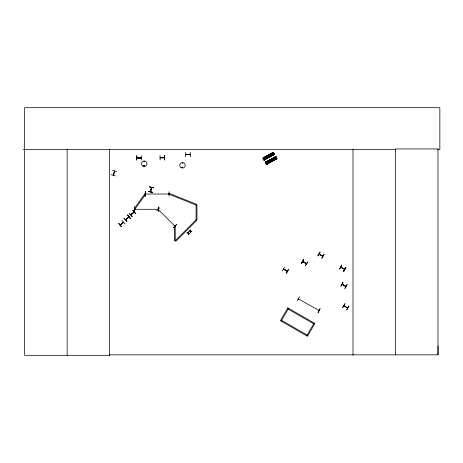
<?xml version="1.0" encoding="UTF-8"?>
<svg xmlns="http://www.w3.org/2000/svg" width="463" height="463" viewBox="0 0 463 463"><rect width="100%" height="100%" fill="white"/><g stroke="black" fill="none" stroke-linecap="round" stroke-linejoin="round"><path stroke-width="0.69" d="M437.685 149.427L439.85 149.427L439.85 107.682L24.643 107.682L24.643 355.318L109.708 355.318L109.65 354.832L438.004 354.832L438.067 345.878M123.702 222.321L120.189 224.879M120.623 224.821L120.148 224.972M125.971 219.474L125.49 219.624M287.153 271.312L283.408 269.13L287.332 271.185M286.829 271.104C288.466 271.515 282.905 268.094 283.732 269.368M340.768 267.192L341.173 267.377L340.843 266.989M344.165 269.078L344.582 269.397L340.785 267.209M347.638 307.999L343.893 305.817M344.501 269.298L340.785 267.157L344.669 269.165L344.24 268.945M318.995 254.1L322.682 256.265M319.458 254.141L319.053 253.909L322.763 256.311M322.358 256.051L322.861 256.137M342.076 284.334L345.763 286.493M342.533 284.398L342.134 284.143M150.764 191.306L150.469 191.78M151.314 187.434L151.216 187.914M113.568 174.835L113.227 175.274M114.65 171.177L113.389 175.274M158.19 209.49L158.606 209.623M174.892 226.164L174.748 225.741M174.545 225.817L174.968 225.956M144.005 161.425L144.479 161.361L144.034 161.483M143.941 165.789C144.74 164.793 144.381 166.865 143.987 165.719M182.069 167.38C183.186 165.951 182.735 168.931 182.115 167.276M182.735 163.08L182.289 162.895L182.688 163.126M182.208 167.305L182.711 167.594L182.364 167.155M113.209 175.176L114.483 171.032M266.08 163.427L266.341 162.935M150.463 191.717L151.488 187.561M150.788 190.843L151.274 188.348M151.465 187.527L150.631 191.734M158.172 209.507L158.491 209.756L158.282 209.334M114.454 171.084L114.54 171.565M113.638 174.377L114.361 171.941M115.426 175.923L111.172 174.696M116.682 171.68L112.457 170.367M143.86 165.685C145.399 164.666 143.819 167.34 143.964 165.505M120.143 224.943L123.569 222.171L123.314 222.639M135.08 209.288L134.629 209.079L135.109 209.102M145.388 193.864L145.793 194.061M157.825 209.085L158.346 209.334M160.105 157.646L164.527 157.646L160.105 157.802M282.349 270.988L284.514 267.128M288.414 269.344L286.412 273.297L288.582 269.443M297.292 300.643L299.538 296.824M341.682 265.033L339.692 268.991M339.663 268.974L341.665 265.021M345.751 267.348L343.749 271.301L345.722 267.33M343.592 271.208L345.78 267.365M343.731 271.289L345.919 267.446M342.626 307.548L344.831 303.716M342.782 307.64L344.97 303.797M346.712 309.874L348.899 306.031M303.595 259.454L301.581 263.395L303.578 259.442M301.552 263.383L303.763 259.552M303.034 261.769C301.616 260.131 307.762 264.5 306.222 263.406M305.464 265.64L307.837 261.902L305.412 265.612M317.832 255.877L320.072 252.057M281.186 321.085L288.559 308.312M323.932 254.285L321.773 258.151M321.912 258.232L324.129 254.401M306.732 335.837L314.105 323.064M347.013 284.519L344.848 288.38M344.993 288.461L347.204 284.629M343.934 305.893L347.701 307.982L344.061 305.707M123.627 222.379L120.241 225.087M128.969 217.037L125.623 219.717L129.044 216.979M130.838 214.739L134.334 212.164M131.214 214.716C129.652 215.092 134.791 210.972 134.021 212.419M134.258 212.222L130.902 214.942M185.785 154.434L190.125 154.671L186.097 154.654M168.636 193.864L169.082 194.014L145.405 194.038L145.833 193.858M169.024 194.032L168.682 193.818M141.256 158.057L136.874 157.854L137.262 158.022M156.598 210.891L159.747 207.783M123.951 218.131L126.92 221.418M122.215 220.515L125.045 223.918M128.917 216.823L125.612 219.751M132.227 216.586L129.235 213.316L132.181 216.626M126.943 221.395L123.962 218.114M273.401 152.252L262.874 157.987L264.113 160.21M263.036 158.271L273.54 152.506M263.702 158.022L273.581 152.582M263.725 158.062L273.604 152.628M263.163 158.502L273.656 152.709M263.331 158.797L263.661 159.388M264.17 158.809L263.991 158.618M263.742 159.538L274.241 153.757M263.765 159.579L274.264 153.803M263.812 159.666L274.322 153.907M263.945 159.909L274.472 154.179M264.02 160.042L274.518 154.266M264.032 160.059L274.542 154.306M264.084 160.163L274.617 154.439L273.373 152.2M275.745 156.523L265.241 162.287L266.48 164.521L276.978 158.74L275.74 156.511M265.311 162.415L275.815 156.644M265.334 162.455L275.826 156.662M265.38 162.542L275.907 156.818M265.455 162.669L275.948 156.888M265.473 162.71L275.977 156.934M265.519 162.797L276.041 157.061M265.588 162.918L276.093 157.142M265.612 162.959L276.116 157.194M265.704 163.103L266.028 163.694M266.109 163.85L276.608 158.068M266.132 163.885L276.637 158.114M266.179 163.971L276.7 158.236M266.248 164.099L276.747 158.323M266.271 164.133L276.776 158.369M266.312 164.22L276.822 158.45M276.886 158.577L266.387 164.348L276.897 158.595M298.832 299.057L298.479 298.681L298.728 299.052M319.123 253.95L322.821 256.091M306.419 263.742L302.686 261.572L306.46 263.806M128.656 217.263L128.882 216.852M263.69 159.116L263.991 158.687M158.219 209.305L134.71 209.282M141.163 158.051L136.828 158.005M185.785 154.411L190.125 154.659M169.07 191.728L169.128 196.15M134.565 211.394L134.6 206.967M157.877 209.276L158.259 209.259M23.15 149.601L24.643 149.595M24.643 149.427L395.506 149.427M141.256 155.718L141.284 160.14M164.533 157.802L160.198 157.848M136.874 157.854L141.256 157.854M160.105 159.938L160.042 155.51M164.527 159.938L164.753 155.51M148.363 191.398L152.703 192.278M141.163 157.831L140.81 158.045M318.66 310.308L318.938 310.441M348.87 306.014L346.683 309.863M318.561 310.482L318.995 310.499L298.473 298.878M320.101 252.075L317.884 255.906M345.844 286.545C336.213 281.249 347.157 286.302 345.485 286.296M288.131 309.058L313.677 323.811M281.614 320.344L307.16 335.09M174.73 225.759L175.008 226.031M158.172 209.444L174.858 226.129M132.875 210.341L135.7 213.744M127.585 215.15L130.387 218.577M272.389 152.94L273.454 154.879M274.762 157.246L275.826 159.185M271.677 153.328L272.748 155.267M274.05 157.64L275.115 159.579M270.612 153.919L271.677 155.857M272.979 158.224L274.05 160.163M269.663 154.434L270.733 156.372M272.036 158.745L273.101 160.684M268.598 155.018L269.663 156.957M270.971 159.33L272.036 161.269M264.032 157.536L265.096 159.475M266.399 161.842L267.464 163.78M263.551 157.379L264.969 159.961M265.918 161.685L267.342 164.272M263.47 157.42L264.894 160.007M265.837 161.732L267.261 164.313M190.357 156.72L190.166 152.292M185.646 156.749L185.455 152.321M145.347 191.728L145.376 196.15M134.374 206.967L134.403 211.394M438.004 354.832L438.004 148.947L395.506 148.947L395.506 354.832M353.003 149.427L353.003 355.318M164.562 155.51L164.591 159.938M109.644 149.427L109.644 355.318M67.147 149.427L67.147 355.318M269.194 155.556C269.755 157.449 270.681 154.266 269.194 155.556M271.561 159.868C272.122 161.755 273.048 158.572 271.561 159.868M148.368 191.369L152.674 192.434L148.368 191.381M149.26 186.786L153.566 187.839L149.26 186.786M169.041 193.274L168.717 194.072L196.092 205.068L196.954 205.068L196.954 219.821L196.092 219.821L175.234 240.679L174.372 240.679L174.372 225.932L175.234 225.932L175.234 240.679L175.842 241.287L196.7 220.429L196.092 219.821L196.092 205.068L196.41 204.27L169.041 193.274M320.055 308.671L318.081 312.641L320.055 308.671M287.812 307.883L280.439 320.656L307.478 336.265L314.852 323.492L287.812 307.883M342.967 282.181L340.965 286.134L342.967 282.181M145.029 193.621L134.096 208.83L134.797 209.334L145.723 194.124L145.029 193.621M176.501 224.532L173.567 227.854L176.501 224.532M187.139 232.64L186.873 232.872L188.181 233.277L188.395 234.648L188.47 233.34L189.778 233.439L188.447 233.028L188.244 231.674L188.163 232.964L187.139 232.64M189.303 230.748L189.037 230.985L190.345 231.39L190.553 232.756L190.629 231.454L191.942 231.546L190.611 231.135L190.403 229.787L190.328 231.072L189.303 230.748M133.043 210.202L135.653 213.784L133.043 210.202M127.753 215.011L130.363 218.594L127.753 215.011M118.794 223.316L121.404 226.899L118.771 223.34M273.448 152.333L262.943 158.109L273.454 152.35M273.72 152.836L263.841 158.271L273.749 152.883M274.38 154.011L263.881 159.787L274.403 154.052M145.376 191.728L145.179 196.156L145.376 191.728M158.537 206.967L158.323 211.394L158.537 206.967M136.828 155.718L136.585 160.14L136.799 155.718M142.87 166.095A2.743 2.743 0 0 0 146.985 163.723A2.743 2.743 0 0 0 142.87 161.344A2.743 2.743 0 0 0 142.87 166.095M181.126 167.687A2.743 2.743 0 0 0 185.241 165.314A2.743 2.743 0 0 0 181.126 162.935A2.743 2.743 0 0 0 181.126 167.687"/></g></svg>
